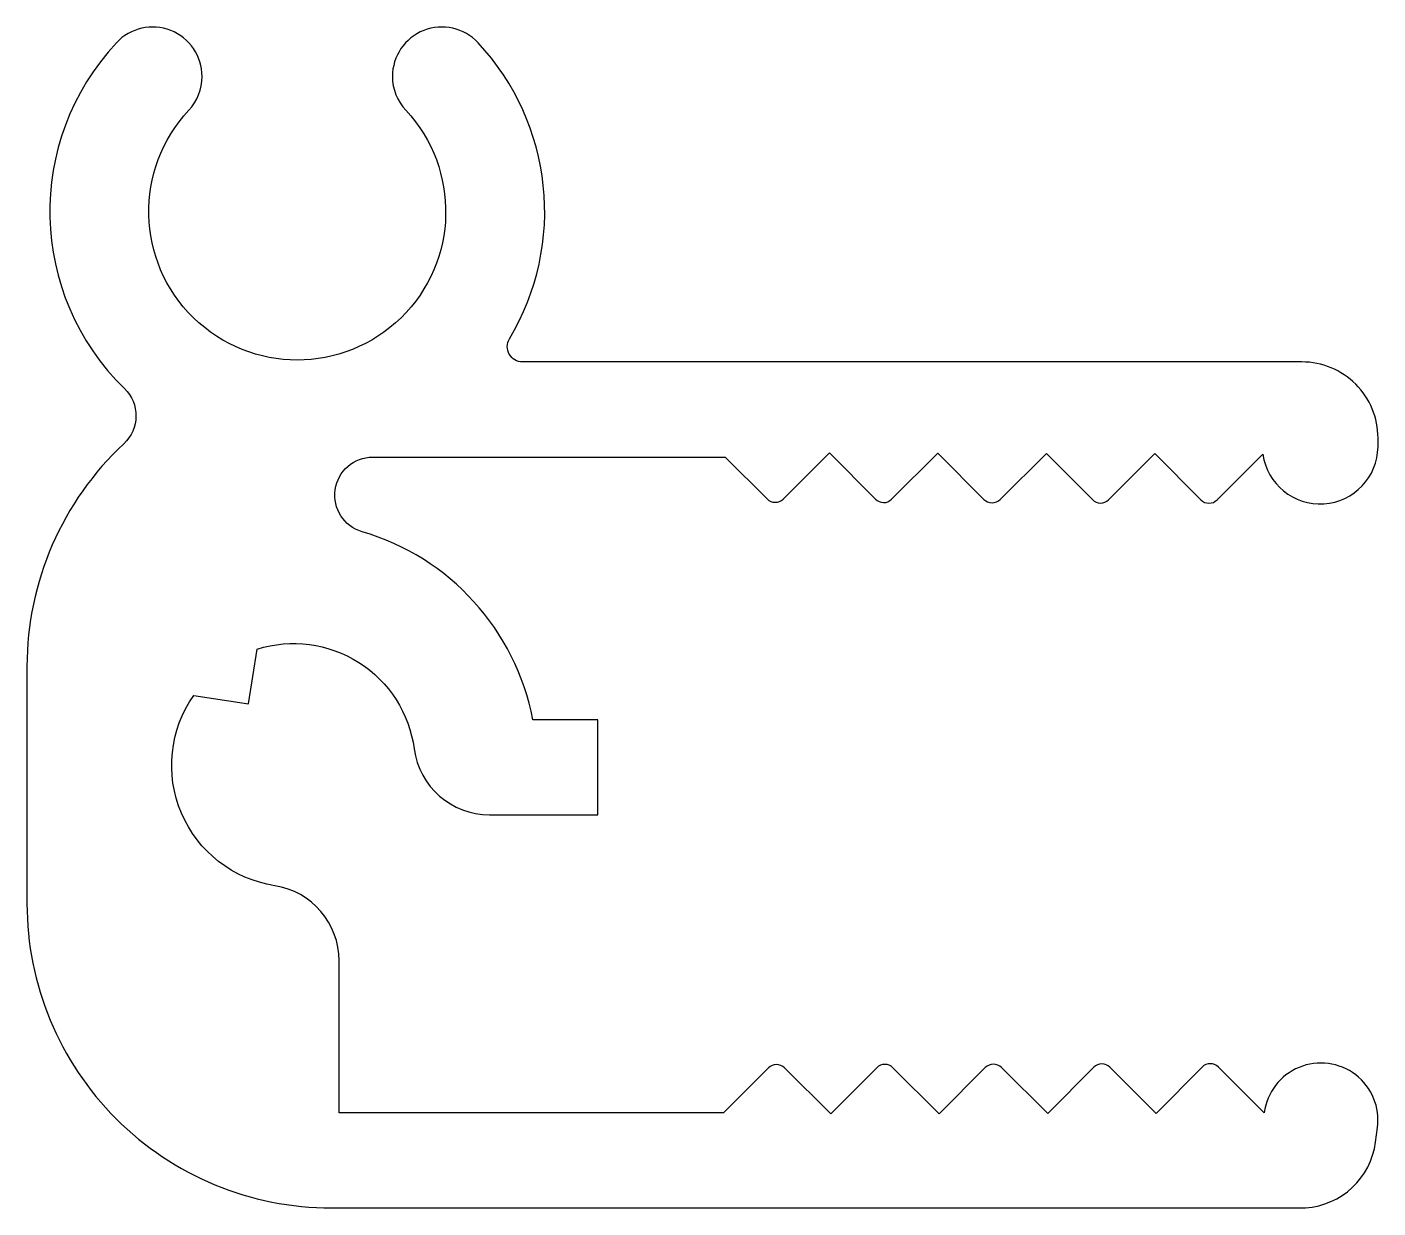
# Model space of a CAD drawing. Extents: x 943.5 to 961.2, y -6.6 to 9.
import ezdxf

# ---------------------------------------------------------------- set-up
doc = ezdxf.new("R2010")
doc.units = 0
doc.header["$LTSCALE"] = 15
doc.layers.get('0').update_dxf_attribs({"linetype": 'CONTINUOUS'})

msp = doc.modelspace()

# ---------------------------------------------------------------- linework, layer by layer
at = {"ltscale": 0.05}
msp.add_lwpolyline([(943.496, 0.556), (943.496, -2.559, 0.414214), (947.496, -6.559), (960.29, -6.559, 0.355765), (961.21, -5.694), (961.235, -5.504, 1.001847), (959.748, -5.308), (959.145, -4.708, 0.414214), (958.933, -4.708), (958.328, -5.316), (957.72, -4.711, 0.414214), (957.508, -4.711), (956.903, -5.319), (956.296, -4.714, 0.414214), (956.084, -4.714), (955.478, -5.322), (954.871, -4.717, 0.414214), (954.659, -4.717), (954.054, -5.324), (953.446, -4.719, 0.414214), (953.234, -4.72), (952.647, -5.309), (947.596, -5.309), (947.596, -3.313, 0.369664), (946.75, -2.325, -0.555505), (945.687, 0.175), (946.406, 0.063), (946.518, 0.783, -0.464615), (948.582, -0.528, 0.375196), (949.573, -1.394), (950.996, -1.394), (950.996, -0.144), (950.14, -0.144, 0.281194), (947.898, 2.326, -0.866453), (948.039, 3.306), (952.668, 3.306), (953.217, 2.756, 0.414214), (953.429, 2.755), (954.036, 3.36), (954.641, 2.753, 0.414214), (954.853, 2.752), (955.461, 3.357), (956.066, 2.75, 0.414214), (956.278, 2.749), (956.886, 3.354), (957.491, 2.747, 0.414214), (957.703, 2.746), (958.31, 3.352), (958.915, 2.744, 0.414214), (959.128, 2.744), (959.73, 3.344, 0.926039), (961.242, 3.44), (961.242, 3.556, 0.414214), (960.242, 4.556), (950.005, 4.556, -0.58299), (949.833, 4.859, 0.334673), (949.421, 8.75, 0.680562), (948.296, 8.306, 0.190078), (948.471, 7.862, -2.302539), (945.621, 7.862, 0.190078), (945.796, 8.306), (945.796, 8.306, 0.680562), (944.671, 8.75, 0.40785), (944.777, 4.205, -0.428109), (944.769, 3.482, 0.208008)], format="xyb", close=True, dxfattribs=at)

doc.saveas('drawing.dxf')
